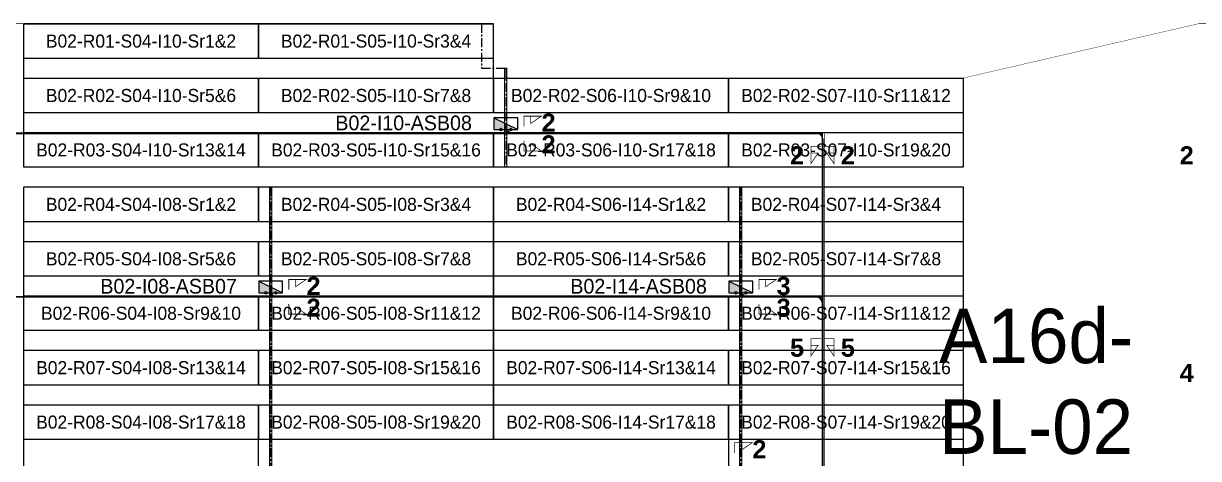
# Model space of a CAD drawing. Header units: metres. Extents: x 530339 to 530792, y 2675149 to 2675327.
# Drawn here: x 530435.9 to 530597.8, y 2675266.7 to 2675326.6 of the extents above; entities that cross this region are included whole.
import ezdxf
from ezdxf.enums import TextEntityAlignment as Align

# ---------------------------------------------------------------- set-up
doc = ezdxf.new("R2010")
doc.units = ezdxf.units.M
doc.linetypes.add('CENTER', pattern=[2, 1.25, -0.25, 0.25, -0.25])
doc.layers.add('Boundary-12.5 MW Block', color=6, linetype='Continuous', lineweight=9)
doc.layers.add('PILE', color=1, linetype='Continuous', lineweight=15)
for name, color, linetype in [('DC Trench BL-02', 40, 'Continuous'), ('E-Inverter Grouping', 2, 'Continuous'), ('Inverter Block-02', 7, 'Continuous'), ('LT Cable(AG) INV to LT Panel BL-02', 2, 'Continuous'), ('Messenger Wire Block-02 (Master Path)', 30, 'Continuous'), ('Messenger Wire Block-02 (MW Path)', 191, 'Continuous'), ('MMS Block Numbering', 7, 'Continuous'), ('MMS Table Block-02', 8, 'Continuous'), ('Plan Line - DC', 40, 'Continuous'), ('Plan Line - DC BL-02', 40, 'Continuous'), ('Section Marking BL-02', 2, 'Continuous')]:
    doc.layers.add(name, color=color, linetype=linetype)
doc.styles.add('Adani Regular', font='Adani Regular.ttf')
doc.styles.add('BoldTextStyle', font='arialbd.ttf')
doc.styles.get("Standard").update_dxf_attribs({"font": 'Adani Regular.ttf'})

# ---------------------------------------------------------------- blocks, each defined once
blk = doc.blocks.new('MMS Table (32.292 x 4.788)')
at = {"color": 0}
blk.add_lwpolyline([(0, -0.002), (0, 4.786), (32.292, 4.786), (32.292, -0.002)], close=True, dxfattribs=at)
at = {"color": 7}
blk.add_attdef('ID1', text='', height=1.8, dxfattribs=at).set_placement((16.146, 2.392), align=Align.MIDDLE_CENTER)
blk = doc.blocks.new('Inverter Block')
h = blk.add_hatch(color=0)
h.dxf.hatch_style = 1
h.paths.add_polyline_path([(-1.46, 2.27), (-1.46, 0.85), (1.46, 0.85)])
at = {"color": 0}
blk.add_lwpolyline([(1.46, 2.27), (-1.46, 2.27), (-1.46, 0.85), (1.46, 0.85)], close=True, dxfattribs=at)
blk.add_lwpolyline([(-1.46, 2.27), (1.46, 0.85)], dxfattribs=at)
at = {"layer": 'PILE'}
for centre in [(-0.61, 0.85), (0.61, 0.85)]:
    blk.add_circle(centre, 0.156, dxfattribs=at)
at = {"color": 7}
blk.add_attdef('ID', (-1.46, 3.01), '', height=1.8, dxfattribs=at)

msp = doc.modelspace()

# ---------------------------------------------------------------- linework, layer by layer
at = {"layer": 'Boundary-12.5 MW Block', "const_width": 0.05}
msp.add_lwpolyline([(530565.39, 2675319.08), (530597.88, 2675326.58), (530792.14, 2675326.58), (530792.14, 2675149.29), (530338.75, 2675149.29), (530338.75, 2675326.58), (530500.61, 2675326.58), (530500.61, 2675319.08)], close=True, dxfattribs=at)
at = {"layer": 'DC Trench BL-02', "color": 40, "const_width": 0.15}
for points in [[(530502.49, 2675320.43), (530502.19, 2675320.43), (530502.19, 2675306.79), (530502.49, 2675306.79)], [(530470.1, 2675304.08), (530469.8, 2675304.08), (530469.8, 2675261.79), (530470.1, 2675261.79)], [(530534.89, 2675304.08), (530534.59, 2675304.08), (530534.59, 2675261.79), (530534.89, 2675261.79)]]:
    msp.add_lwpolyline(points, close=True, dxfattribs=at)
at = {"layer": 'E-Inverter Grouping', "color": 3}
msp.add_lwpolyline([(530565.39, 2675306.79), (530435.92, 2675306.79), (530435.92, 2675326.58), (530500.61, 2675326.58), (530500.61, 2675319.08), (530565.39, 2675319.08)], close=True, dxfattribs=at)
at = {"layer": 'E-Inverter Grouping'}
for points in [[(530500.61, 2675269.29), (530468.22, 2675269.29), (530468.22, 2675261.79), (530435.92, 2675261.79), (530435.92, 2675304.08), (530500.61, 2675304.08)], [(530565.39, 2675261.79), (530533.1, 2675261.79), (530533.1, 2675269.29), (530500.71, 2675269.29), (530500.71, 2675304.08), (530565.39, 2675304.08)]]:
    msp.add_lwpolyline(points, close=True, dxfattribs=at)
at = {"layer": 'LT Cable(AG) INV to LT Panel BL-02'}
for points in [[(530558.14, 2675243.09), (530555.47, 2675243.09, -0.172302), (530554.9, 2675243.29), (530553.46, 2675244.47, 0.103275), (530553.1, 2675244.54), (530547.31, 2675244.54, -0.414214), (530546.41, 2675245.44), (530546.41, 2675260.02, 0.062221), (530546.38, 2675260.24), (530546.09, 2675261.38, -0.062221), (530546.06, 2675261.6), (530546.06, 2675310.6, 0.414214), (530545.16, 2675311.5), (530406.07, 2675311.5, -0.414214), (530405.17, 2675312.4), (530405.17, 2675312.69)], [(530558.14, 2675243.12), (530555.47, 2675243.12, -0.172136), (530554.91, 2675243.32), (530553.46, 2675244.49, 0.103275), (530553.1, 2675244.57), (530547.33, 2675244.57, -0.414214), (530546.43, 2675245.47), (530546.43, 2675260.03, 0.062221), (530546.41, 2675260.25), (530546.12, 2675261.38, -0.062221), (530546.09, 2675261.61), (530546.09, 2675310.62, 0.414214), (530545.19, 2675311.52), (530503.25, 2675311.52, -0.414214), (530502.35, 2675312.42), (530502.35, 2675312.69)], [(530560.3, 2675243.02), (530555.44, 2675243.02, -0.172804), (530554.88, 2675243.22), (530553.44, 2675244.39, 0.103275), (530553.08, 2675244.47), (530547.23, 2675244.47, -0.414214), (530546.33, 2675245.37), (530546.33, 2675260.01, 0.062221), (530546.31, 2675260.23), (530546.02, 2675261.37, -0.062221), (530545.99, 2675261.59), (530545.99, 2675288.02, 0.414214), (530545.09, 2675288.92), (530406.07, 2675288.92, -0.414214), (530405.17, 2675289.82), (530405.17, 2675290.19)], [(530560.3, 2675243.04), (530555.45, 2675243.04, -0.172636), (530554.88, 2675243.24), (530553.45, 2675244.42, 0.103275), (530553.08, 2675244.49), (530547.26, 2675244.49, -0.414214), (530546.36, 2675245.39), (530546.36, 2675260.02, 0.062221), (530546.33, 2675260.24), (530546.04, 2675261.37, -0.062221), (530546.01, 2675261.6), (530546.01, 2675288.05, 0.414214), (530545.11, 2675288.95), (530470.85, 2675288.95, -0.414214), (530469.95, 2675289.85), (530469.95, 2675290.19)], [(530558.14, 2675243.07), (530555.46, 2675243.07, -0.172469), (530554.89, 2675243.27), (530553.45, 2675244.44, 0.103275), (530553.09, 2675244.52), (530547.28, 2675244.52, -0.414214), (530546.38, 2675245.42), (530546.38, 2675260.02, 0.062221), (530546.36, 2675260.24), (530546.07, 2675261.38, -0.062221), (530546.04, 2675261.6), (530546.04, 2675288.07, 0.414214), (530545.14, 2675288.97), (530535.64, 2675288.97, -0.414214), (530534.74, 2675289.87), (530534.74, 2675290.19)]]:
    msp.add_lwpolyline(points, format="xyb", dxfattribs=at)
at = {"layer": 'Messenger Wire Block-02 (Master Path)'}
for points in [[(530403.53, 2675311.44), (530546, 2675311.44)], [(530546, 2675261.48), (530546, 2675311.44)], [(530403.53, 2675288.94), (530546, 2675288.94)]]:
    msp.add_lwpolyline(points, dxfattribs=at)
at = {"layer": 'Messenger Wire Block-02 (MW Path)', "const_width": 0.1}
for points in [[(530403.53, 2675311.44), (530546, 2675311.44)], [(530546.25, 2675261.48), (530546.25, 2675311.44)], [(530403.53, 2675288.94), (530546, 2675288.94)]]:
    msp.add_lwpolyline(points, dxfattribs=at)
at = {"layer": 'Plan Line - DC', "color": 6, "linetype": 'CENTER'}
msp.add_lwpolyline([(530499.01, 2675326.58), (530499.01, 2675320.43), (530502.35, 2675320.43)], dxfattribs=at)
at = {"layer": 'Plan Line - DC BL-02', "color": 6, "linetype": 'CENTER'}
for points in [[(530502.35, 2675320.43), (530502.35, 2675306.79)], [(530469.95, 2675304.08), (530469.95, 2675261.79)], [(530534.74, 2675304.08), (530534.74, 2675261.79)]]:
    msp.add_lwpolyline(points, dxfattribs=at)
at = {"layer": 'Section Marking BL-02', "color": 94, "lineweight": 35, "true_color": 0x00a500, "const_width": 0.1}
for points in [[(530504.85, 2675312.44), (530504.85, 2675313.83), (530507.25, 2675313.83), (530505.77, 2675312.82), (530505.77, 2675313.83)], [(530504.85, 2675310.44), (530504.85, 2675309.05), (530507.25, 2675309.05), (530505.77, 2675310.06), (530505.77, 2675309.05)], [(530545.8, 2675309.69), (530544.41, 2675309.69), (530544.41, 2675307.29), (530545.42, 2675308.77), (530544.41, 2675308.77)], [(530546.2, 2675309.69), (530547.59, 2675309.69), (530547.59, 2675307.29), (530546.58, 2675308.77), (530547.59, 2675308.77)], [(530472.45, 2675289.94), (530472.45, 2675291.33), (530474.85, 2675291.33), (530473.37, 2675290.32), (530473.37, 2675291.33)], [(530537.24, 2675289.94), (530537.24, 2675291.33), (530539.64, 2675291.33), (530538.16, 2675290.32), (530538.16, 2675291.33)], [(530472.45, 2675287.94), (530472.45, 2675286.55), (530474.85, 2675286.55), (530473.37, 2675287.56), (530473.37, 2675286.55)], [(530537.24, 2675287.94), (530537.24, 2675286.55), (530539.64, 2675286.55), (530538.16, 2675287.56), (530538.16, 2675286.55)], [(530545.8, 2675283.19), (530544.41, 2675283.19), (530544.41, 2675280.79), (530545.42, 2675282.27), (530544.41, 2675282.27)], [(530546.2, 2675283.19), (530547.59, 2675283.19), (530547.59, 2675280.79), (530546.58, 2675282.27), (530547.59, 2675282.27)], [(530533.91, 2675267.44), (530533.91, 2675268.83), (530536.31, 2675268.83), (530534.83, 2675267.82), (530534.83, 2675268.83)]]:
    msp.add_lwpolyline(points, dxfattribs=at)

# ---------------------------------------------------------------- block references
at = {"layer": 'Inverter Block-02'}
ref = msp.add_blockref('Inverter Block', (530502.35, 2675311.03), dxfattribs=dict(at, xscale=1.124999999976148, yscale=1.124999999976148, zscale=1.124999999976148))
ref.add_attrib('ID', 'B02-I10-ASB08', (530478.86, 2675311.89), dxfattribs={"layer": '0', "color": 7, "height": 2.025})
ref = msp.add_blockref('Inverter Block', (530469.95, 2675288.53), dxfattribs=dict(at, xscale=1.124999999976148, yscale=1.124999999976148, zscale=1.124999999976148))
ref.add_attrib('ID', 'B02-I08-ASB07', (530446.47, 2675289.39), dxfattribs={"layer": '0', "color": 7, "height": 2.025})
ref = msp.add_blockref('Inverter Block', (530534.74, 2675288.53), dxfattribs=dict(at, xscale=1.124999999976148, yscale=1.124999999976148, zscale=1.124999999976148))
ref.add_attrib('ID', 'B02-I14-ASB08', (530511.25, 2675289.39), dxfattribs={"layer": '0', "color": 7, "height": 2.025})
at = {"layer": 'MMS Table Block-02'}
for p, values in [((530435.92, 2675321.79), {'ID1': 'B02-R01-S04-I10-Sr1&2'}), ((530468.32, 2675321.79), {'ID1': 'B02-R01-S05-I10-Sr3&4'}), ((530435.92, 2675314.29), {'ID1': 'B02-R02-S04-I10-Sr5&6'}), ((530468.32, 2675314.29), {'ID1': 'B02-R02-S05-I10-Sr7&8'}), ((530500.71, 2675314.29), {'ID1': 'B02-R02-S06-I10-Sr9&10'}), ((530533.1, 2675314.29), {'ID1': 'B02-R02-S07-I10-Sr11&12'}), ((530435.92, 2675306.79), {'ID1': 'B02-R03-S04-I10-Sr13&14'}), ((530468.32, 2675306.79), {'ID1': 'B02-R03-S05-I10-Sr15&16'}), ((530500.71, 2675306.79), {'ID1': 'B02-R03-S06-I10-Sr17&18'}), ((530533.1, 2675306.79), {'ID1': 'B02-R03-S07-I10-Sr19&20'}), ((530435.92, 2675299.29), {'ID1': 'B02-R04-S04-I08-Sr1&2'}), ((530468.32, 2675299.29), {'ID1': 'B02-R04-S05-I08-Sr3&4'}), ((530500.71, 2675299.29), {'ID1': 'B02-R04-S06-I14-Sr1&2'}), ((530533.1, 2675299.29), {'ID1': 'B02-R04-S07-I14-Sr3&4'}), ((530435.92, 2675291.79), {'ID1': 'B02-R05-S04-I08-Sr5&6'}), ((530468.32, 2675291.79), {'ID1': 'B02-R05-S05-I08-Sr7&8'}), ((530500.71, 2675291.79), {'ID1': 'B02-R05-S06-I14-Sr5&6'}), ((530533.1, 2675291.79), {'ID1': 'B02-R05-S07-I14-Sr7&8'}), ((530435.92, 2675284.29), {'ID1': 'B02-R06-S04-I08-Sr9&10'}), ((530468.32, 2675284.29), {'ID1': 'B02-R06-S05-I08-Sr11&12'}), ((530500.71, 2675284.29), {'ID1': 'B02-R06-S06-I14-Sr9&10'}), ((530533.1, 2675284.29), {'ID1': 'B02-R06-S07-I14-Sr11&12'}), ((530435.92, 2675276.79), {'ID1': 'B02-R07-S04-I08-Sr13&14'}), ((530468.32, 2675276.79), {'ID1': 'B02-R07-S05-I08-Sr15&16'}), ((530500.71, 2675276.79), {'ID1': 'B02-R07-S06-I14-Sr13&14'}), ((530533.1, 2675276.79), {'ID1': 'B02-R07-S07-I14-Sr15&16'}), ((530435.92, 2675269.29), {'ID1': 'B02-R08-S04-I08-Sr17&18'}), ((530468.32, 2675269.29), {'ID1': 'B02-R08-S05-I08-Sr19&20'}), ((530500.71, 2675269.29), {'ID1': 'B02-R08-S06-I14-Sr17&18'}), ((530533.1, 2675269.29), {'ID1': 'B02-R08-S07-I14-Sr19&20'})]:
    msp.add_blockref('MMS Table (32.292 x 4.788)', p, dxfattribs=at).add_auto_attribs(values)

# ---------------------------------------------------------------- texts
at = {"layer": 'MMS Block Numbering', "insert": (530575.44, 2675277.25), "char_height": 7.5, "attachment_point": 5, "style": 'Adani Regular'}
msp.add_mtext_dynamic_manual_height_columns('A16d-\\PBL-02', width=41.5354, gutter_width=1, heights=[0], dxfattribs=at)
at = {"layer": 'Section Marking BL-02', "color": 94, "true_color": 0x00a500, "style": 'BoldTextStyle'}
for s, p in [('2', (530508.25, 2675312.94)), ('2', (530508.25, 2675309.94)), ('2', (530542.5, 2675308.44)), ('2', (530549.5, 2675308.44)), ('2', (530596.21, 2675308.44)), ('2', (530475.85, 2675290.44)), ('3', (530540.64, 2675290.44)), ('2', (530475.85, 2675287.44)), ('3', (530540.64, 2675287.44)), ('5', (530542.5, 2675281.94)), ('5', (530549.5, 2675281.94)), ('4', (530596.21, 2675278.44)), ('2', (530537.31, 2675267.94))]:
    msp.add_text(s, height=2.5, dxfattribs=at).set_placement(p, align=Align.MIDDLE_CENTER)

doc.saveas('drawing.dxf')
